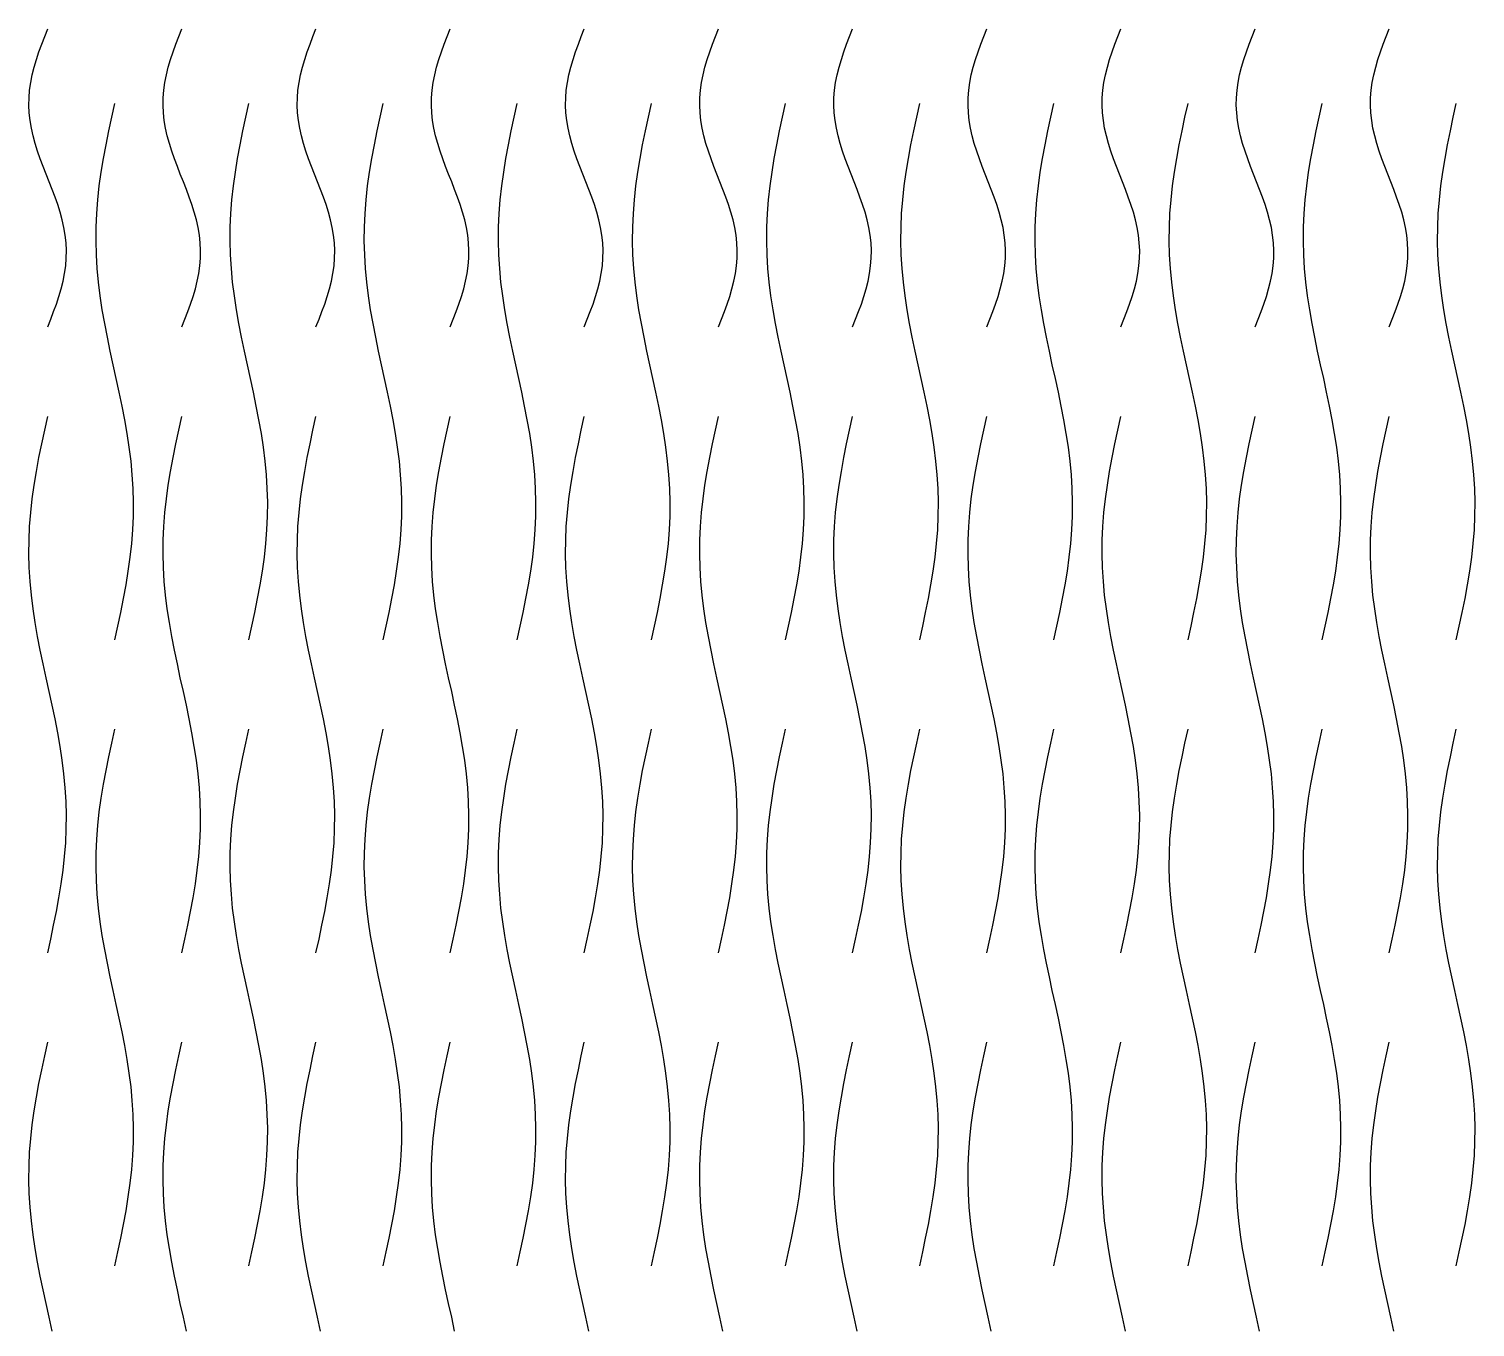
# Model space of a CAD drawing. Header units: millimetres. Extents: x 0.5 to 98.5, y 3 to 97.
# Drawn here: x 50 to 98.5, y 53.44 to 97 of the extents above; entities that cross this region are included whole.
import ezdxf

# ---------------------------------------------------------------- set-up
doc = ezdxf.new("R2010")
doc.units = ezdxf.units.MM
doc.layers.add('CUT', color=1, linetype='Continuous')

msp = doc.modelspace()

# ---------------------------------------------------------------- linework, layer by layer
at = {"layer": 'CUT'}
for points in [[(50.625, 87), (50.726, 87.256), (50.825, 87.513), (50.918, 87.769), (51.003, 88.026), (51.079, 88.282), (51.143, 88.538), (51.194, 88.795), (51.23, 89.051), (51.25, 89.308), (51.254, 89.564), (51.242, 89.821), (51.214, 90.077), (51.171, 90.333), (51.113, 90.59), (51.043, 90.846), (50.962, 91.103), (50.872, 91.359), (50.776, 91.615), (50.676, 91.872), (50.574, 92.128), (50.474, 92.385), (50.378, 92.641), (50.288, 92.897), (50.207, 93.154), (50.137, 93.41), (50.079, 93.667), (50.036, 93.923), (50.008, 94.179), (49.996, 94.436), (50, 94.692), (50.02, 94.949), (50.056, 95.205), (50.107, 95.462), (50.171, 95.718), (50.247, 95.974), (50.332, 96.231), (50.425, 96.487), (50.524, 96.744), (50.625, 97)], [(55.125, 87), (55.226, 87.256), (55.325, 87.513), (55.418, 87.769), (55.503, 88.026), (55.579, 88.282), (55.643, 88.538), (55.694, 88.795), (55.73, 89.051), (55.75, 89.308), (55.754, 89.564), (55.742, 89.821), (55.714, 90.077), (55.671, 90.333), (55.613, 90.59), (55.543, 90.846), (55.462, 91.103), (55.372, 91.359), (55.276, 91.615), (55.176, 91.872), (55.074, 92.128), (54.974, 92.385), (54.878, 92.641), (54.788, 92.897), (54.707, 93.154), (54.637, 93.41), (54.579, 93.667), (54.536, 93.923), (54.508, 94.179), (54.496, 94.436), (54.5, 94.692), (54.52, 94.949), (54.556, 95.205), (54.607, 95.462), (54.671, 95.718), (54.747, 95.974), (54.832, 96.231), (54.925, 96.487), (55.024, 96.744), (55.125, 97)], [(59.625, 87), (59.726, 87.256), (59.825, 87.513), (59.918, 87.769), (60.003, 88.026), (60.079, 88.282), (60.143, 88.538), (60.194, 88.795), (60.23, 89.051), (60.25, 89.308), (60.254, 89.564), (60.242, 89.821), (60.214, 90.077), (60.171, 90.333), (60.113, 90.59), (60.043, 90.846), (59.962, 91.103), (59.872, 91.359), (59.776, 91.615), (59.676, 91.872), (59.574, 92.128), (59.474, 92.385), (59.378, 92.641), (59.288, 92.897), (59.207, 93.154), (59.137, 93.41), (59.079, 93.667), (59.036, 93.923), (59.008, 94.179), (58.996, 94.436), (59, 94.692), (59.02, 94.949), (59.056, 95.205), (59.107, 95.462), (59.171, 95.718), (59.247, 95.974), (59.332, 96.231), (59.425, 96.487), (59.524, 96.744), (59.625, 97)], [(64.125, 87), (64.226, 87.256), (64.325, 87.513), (64.418, 87.769), (64.503, 88.026), (64.579, 88.282), (64.643, 88.538), (64.694, 88.795), (64.73, 89.051), (64.75, 89.308), (64.754, 89.564), (64.742, 89.821), (64.714, 90.077), (64.671, 90.333), (64.613, 90.59), (64.543, 90.846), (64.462, 91.103), (64.372, 91.359), (64.276, 91.615), (64.176, 91.872), (64.074, 92.128), (63.974, 92.385), (63.878, 92.641), (63.788, 92.897), (63.707, 93.154), (63.637, 93.41), (63.579, 93.667), (63.536, 93.923), (63.508, 94.179), (63.496, 94.436), (63.5, 94.692), (63.52, 94.949), (63.556, 95.205), (63.607, 95.462), (63.671, 95.718), (63.747, 95.974), (63.832, 96.231), (63.925, 96.487), (64.024, 96.744), (64.125, 97)], [(68.625, 87), (68.726, 87.256), (68.825, 87.513), (68.918, 87.769), (69.003, 88.026), (69.079, 88.282), (69.143, 88.538), (69.194, 88.795), (69.23, 89.051), (69.25, 89.308), (69.254, 89.564), (69.242, 89.821), (69.214, 90.077), (69.171, 90.333), (69.113, 90.59), (69.043, 90.846), (68.962, 91.103), (68.872, 91.359), (68.776, 91.615), (68.676, 91.872), (68.574, 92.128), (68.474, 92.385), (68.378, 92.641), (68.288, 92.897), (68.207, 93.154), (68.137, 93.41), (68.079, 93.667), (68.036, 93.923), (68.008, 94.179), (67.996, 94.436), (68, 94.692), (68.02, 94.949), (68.056, 95.205), (68.107, 95.462), (68.171, 95.718), (68.247, 95.974), (68.332, 96.231), (68.425, 96.487), (68.524, 96.744), (68.625, 97)], [(73.125, 87), (73.226, 87.256), (73.325, 87.513), (73.418, 87.769), (73.503, 88.026), (73.579, 88.282), (73.643, 88.538), (73.694, 88.795), (73.73, 89.051), (73.75, 89.308), (73.754, 89.564), (73.742, 89.821), (73.714, 90.077), (73.671, 90.333), (73.613, 90.59), (73.543, 90.846), (73.462, 91.103), (73.372, 91.359), (73.276, 91.615), (73.176, 91.872), (73.074, 92.128), (72.974, 92.385), (72.878, 92.641), (72.788, 92.897), (72.707, 93.154), (72.637, 93.41), (72.579, 93.667), (72.536, 93.923), (72.508, 94.179), (72.496, 94.436), (72.5, 94.692), (72.52, 94.949), (72.556, 95.205), (72.607, 95.462), (72.671, 95.718), (72.747, 95.974), (72.832, 96.231), (72.925, 96.487), (73.024, 96.744), (73.125, 97)], [(77.625, 87), (77.726, 87.256), (77.825, 87.513), (77.918, 87.769), (78.003, 88.026), (78.079, 88.282), (78.143, 88.538), (78.194, 88.795), (78.23, 89.051), (78.25, 89.308), (78.254, 89.564), (78.242, 89.821), (78.214, 90.077), (78.171, 90.333), (78.113, 90.59), (78.043, 90.846), (77.962, 91.103), (77.872, 91.359), (77.776, 91.615), (77.676, 91.872), (77.574, 92.128), (77.474, 92.385), (77.378, 92.641), (77.288, 92.897), (77.207, 93.154), (77.137, 93.41), (77.079, 93.667), (77.036, 93.923), (77.008, 94.179), (76.996, 94.436), (77, 94.692), (77.02, 94.949), (77.056, 95.205), (77.107, 95.462), (77.171, 95.718), (77.247, 95.974), (77.332, 96.231), (77.425, 96.487), (77.524, 96.744), (77.625, 97)], [(82.125, 87), (82.226, 87.256), (82.325, 87.513), (82.418, 87.769), (82.503, 88.026), (82.579, 88.282), (82.643, 88.538), (82.694, 88.795), (82.73, 89.051), (82.75, 89.308), (82.754, 89.564), (82.742, 89.821), (82.714, 90.077), (82.671, 90.333), (82.613, 90.59), (82.543, 90.846), (82.462, 91.103), (82.372, 91.359), (82.276, 91.615), (82.176, 91.872), (82.074, 92.128), (81.974, 92.385), (81.878, 92.641), (81.788, 92.897), (81.707, 93.154), (81.637, 93.41), (81.579, 93.667), (81.536, 93.923), (81.508, 94.179), (81.496, 94.436), (81.5, 94.692), (81.52, 94.949), (81.556, 95.205), (81.607, 95.462), (81.671, 95.718), (81.747, 95.974), (81.832, 96.231), (81.925, 96.487), (82.024, 96.744), (82.125, 97)], [(86.625, 87), (86.726, 87.256), (86.825, 87.513), (86.918, 87.769), (87.003, 88.026), (87.079, 88.282), (87.143, 88.538), (87.194, 88.795), (87.23, 89.051), (87.25, 89.308), (87.254, 89.564), (87.242, 89.821), (87.214, 90.077), (87.171, 90.333), (87.113, 90.59), (87.043, 90.846), (86.962, 91.103), (86.872, 91.359), (86.776, 91.615), (86.676, 91.872), (86.574, 92.128), (86.474, 92.385), (86.378, 92.641), (86.288, 92.897), (86.207, 93.154), (86.137, 93.41), (86.079, 93.667), (86.036, 93.923), (86.008, 94.179), (85.996, 94.436), (86, 94.692), (86.02, 94.949), (86.056, 95.205), (86.107, 95.462), (86.171, 95.718), (86.247, 95.974), (86.332, 96.231), (86.425, 96.487), (86.524, 96.744), (86.625, 97)], [(91.125, 87), (91.226, 87.256), (91.325, 87.513), (91.418, 87.769), (91.503, 88.026), (91.579, 88.282), (91.643, 88.538), (91.694, 88.795), (91.73, 89.051), (91.75, 89.308), (91.754, 89.564), (91.742, 89.821), (91.714, 90.077), (91.671, 90.333), (91.613, 90.59), (91.543, 90.846), (91.462, 91.103), (91.372, 91.359), (91.276, 91.615), (91.176, 91.872), (91.074, 92.128), (90.974, 92.385), (90.878, 92.641), (90.788, 92.897), (90.707, 93.154), (90.637, 93.41), (90.579, 93.667), (90.536, 93.923), (90.508, 94.179), (90.496, 94.436), (90.5, 94.692), (90.52, 94.949), (90.556, 95.205), (90.607, 95.462), (90.671, 95.718), (90.747, 95.974), (90.832, 96.231), (90.925, 96.487), (91.024, 96.744), (91.125, 97)], [(95.625, 87), (95.726, 87.256), (95.825, 87.513), (95.918, 87.769), (96.003, 88.026), (96.079, 88.282), (96.143, 88.538), (96.194, 88.795), (96.23, 89.051), (96.25, 89.308), (96.254, 89.564), (96.242, 89.821), (96.214, 90.077), (96.171, 90.333), (96.113, 90.59), (96.043, 90.846), (95.962, 91.103), (95.872, 91.359), (95.776, 91.615), (95.676, 91.872), (95.574, 92.128), (95.474, 92.385), (95.378, 92.641), (95.288, 92.897), (95.207, 93.154), (95.137, 93.41), (95.079, 93.667), (95.036, 93.923), (95.008, 94.179), (94.996, 94.436), (95, 94.692), (95.02, 94.949), (95.056, 95.205), (95.107, 95.462), (95.171, 95.718), (95.247, 95.974), (95.332, 96.231), (95.425, 96.487), (95.524, 96.744), (95.625, 97)], [(52.875, 76.5), (52.976, 76.962), (53.075, 77.423), (53.168, 77.885), (53.253, 78.346), (53.329, 78.808), (53.393, 79.269), (53.444, 79.731), (53.48, 80.192), (53.5, 80.654), (53.504, 81.115), (53.492, 81.577), (53.464, 82.038), (53.421, 82.5), (53.363, 82.962), (53.293, 83.423), (53.212, 83.885), (53.122, 84.346), (53.026, 84.808), (52.926, 85.269), (52.824, 85.731), (52.724, 86.192), (52.628, 86.654), (52.538, 87.115), (52.457, 87.577), (52.387, 88.038), (52.329, 88.5), (52.286, 88.962), (52.258, 89.423), (52.246, 89.885), (52.25, 90.346), (52.27, 90.808), (52.306, 91.269), (52.357, 91.731), (52.421, 92.192), (52.497, 92.654), (52.582, 93.115), (52.675, 93.577), (52.774, 94.038), (52.875, 94.5)], [(57.375, 76.5), (57.476, 76.962), (57.575, 77.423), (57.668, 77.885), (57.753, 78.346), (57.829, 78.808), (57.893, 79.269), (57.944, 79.731), (57.98, 80.192), (58, 80.654), (58.004, 81.115), (57.992, 81.577), (57.964, 82.038), (57.921, 82.5), (57.863, 82.962), (57.793, 83.423), (57.712, 83.885), (57.622, 84.346), (57.526, 84.808), (57.426, 85.269), (57.324, 85.731), (57.224, 86.192), (57.128, 86.654), (57.038, 87.115), (56.957, 87.577), (56.887, 88.038), (56.829, 88.5), (56.786, 88.962), (56.758, 89.423), (56.746, 89.885), (56.75, 90.346), (56.77, 90.808), (56.806, 91.269), (56.857, 91.731), (56.921, 92.192), (56.997, 92.654), (57.082, 93.115), (57.175, 93.577), (57.274, 94.038), (57.375, 94.5)], [(61.875, 76.5), (61.976, 76.962), (62.075, 77.423), (62.168, 77.885), (62.253, 78.346), (62.329, 78.808), (62.393, 79.269), (62.444, 79.731), (62.48, 80.192), (62.5, 80.654), (62.504, 81.115), (62.492, 81.577), (62.464, 82.038), (62.421, 82.5), (62.363, 82.962), (62.293, 83.423), (62.212, 83.885), (62.122, 84.346), (62.026, 84.808), (61.926, 85.269), (61.824, 85.731), (61.724, 86.192), (61.628, 86.654), (61.538, 87.115), (61.457, 87.577), (61.387, 88.038), (61.329, 88.5), (61.286, 88.962), (61.258, 89.423), (61.246, 89.885), (61.25, 90.346), (61.27, 90.808), (61.306, 91.269), (61.357, 91.731), (61.421, 92.192), (61.497, 92.654), (61.582, 93.115), (61.675, 93.577), (61.774, 94.038), (61.875, 94.5)], [(66.375, 76.5), (66.476, 76.962), (66.575, 77.423), (66.668, 77.885), (66.753, 78.346), (66.829, 78.808), (66.893, 79.269), (66.944, 79.731), (66.98, 80.192), (67, 80.654), (67.004, 81.115), (66.992, 81.577), (66.964, 82.038), (66.921, 82.5), (66.863, 82.962), (66.793, 83.423), (66.712, 83.885), (66.622, 84.346), (66.526, 84.808), (66.426, 85.269), (66.324, 85.731), (66.224, 86.192), (66.128, 86.654), (66.038, 87.115), (65.957, 87.577), (65.887, 88.038), (65.829, 88.5), (65.786, 88.962), (65.758, 89.423), (65.746, 89.885), (65.75, 90.346), (65.77, 90.808), (65.806, 91.269), (65.857, 91.731), (65.921, 92.192), (65.997, 92.654), (66.082, 93.115), (66.175, 93.577), (66.274, 94.038), (66.375, 94.5)], [(70.875, 76.5), (70.976, 76.962), (71.075, 77.423), (71.168, 77.885), (71.253, 78.346), (71.329, 78.808), (71.393, 79.269), (71.444, 79.731), (71.48, 80.192), (71.5, 80.654), (71.504, 81.115), (71.492, 81.577), (71.464, 82.038), (71.421, 82.5), (71.363, 82.962), (71.293, 83.423), (71.212, 83.885), (71.122, 84.346), (71.026, 84.808), (70.926, 85.269), (70.824, 85.731), (70.724, 86.192), (70.628, 86.654), (70.538, 87.115), (70.457, 87.577), (70.387, 88.038), (70.329, 88.5), (70.286, 88.962), (70.258, 89.423), (70.246, 89.885), (70.25, 90.346), (70.27, 90.808), (70.306, 91.269), (70.357, 91.731), (70.421, 92.192), (70.497, 92.654), (70.582, 93.115), (70.675, 93.577), (70.774, 94.038), (70.875, 94.5)], [(75.375, 76.5), (75.476, 76.962), (75.575, 77.423), (75.668, 77.885), (75.753, 78.346), (75.829, 78.808), (75.893, 79.269), (75.944, 79.731), (75.98, 80.192), (76, 80.654), (76.004, 81.115), (75.992, 81.577), (75.964, 82.038), (75.921, 82.5), (75.863, 82.962), (75.793, 83.423), (75.712, 83.885), (75.622, 84.346), (75.526, 84.808), (75.426, 85.269), (75.324, 85.731), (75.224, 86.192), (75.128, 86.654), (75.038, 87.115), (74.957, 87.577), (74.887, 88.038), (74.829, 88.5), (74.786, 88.962), (74.758, 89.423), (74.746, 89.885), (74.75, 90.346), (74.77, 90.808), (74.806, 91.269), (74.857, 91.731), (74.921, 92.192), (74.997, 92.654), (75.082, 93.115), (75.175, 93.577), (75.274, 94.038), (75.375, 94.5)], [(79.875, 76.5), (79.976, 76.962), (80.075, 77.423), (80.168, 77.885), (80.253, 78.346), (80.329, 78.808), (80.393, 79.269), (80.444, 79.731), (80.48, 80.192), (80.5, 80.654), (80.504, 81.115), (80.492, 81.577), (80.464, 82.038), (80.421, 82.5), (80.363, 82.962), (80.293, 83.423), (80.212, 83.885), (80.122, 84.346), (80.026, 84.808), (79.926, 85.269), (79.824, 85.731), (79.724, 86.192), (79.628, 86.654), (79.538, 87.115), (79.457, 87.577), (79.387, 88.038), (79.329, 88.5), (79.286, 88.962), (79.258, 89.423), (79.246, 89.885), (79.25, 90.346), (79.27, 90.808), (79.306, 91.269), (79.357, 91.731), (79.421, 92.192), (79.497, 92.654), (79.582, 93.115), (79.675, 93.577), (79.774, 94.038), (79.875, 94.5)], [(84.375, 76.5), (84.476, 76.962), (84.575, 77.423), (84.668, 77.885), (84.753, 78.346), (84.829, 78.808), (84.893, 79.269), (84.944, 79.731), (84.98, 80.192), (85, 80.654), (85.004, 81.115), (84.992, 81.577), (84.964, 82.038), (84.921, 82.5), (84.863, 82.962), (84.793, 83.423), (84.712, 83.885), (84.622, 84.346), (84.526, 84.808), (84.426, 85.269), (84.324, 85.731), (84.224, 86.192), (84.128, 86.654), (84.038, 87.115), (83.957, 87.577), (83.887, 88.038), (83.829, 88.5), (83.786, 88.962), (83.758, 89.423), (83.746, 89.885), (83.75, 90.346), (83.77, 90.808), (83.806, 91.269), (83.857, 91.731), (83.921, 92.192), (83.997, 92.654), (84.082, 93.115), (84.175, 93.577), (84.274, 94.038), (84.375, 94.5)], [(88.875, 76.5), (88.976, 76.962), (89.075, 77.423), (89.168, 77.885), (89.253, 78.346), (89.329, 78.808), (89.393, 79.269), (89.444, 79.731), (89.48, 80.192), (89.5, 80.654), (89.504, 81.115), (89.492, 81.577), (89.464, 82.038), (89.421, 82.5), (89.363, 82.962), (89.293, 83.423), (89.212, 83.885), (89.122, 84.346), (89.026, 84.808), (88.926, 85.269), (88.824, 85.731), (88.724, 86.192), (88.628, 86.654), (88.538, 87.115), (88.457, 87.577), (88.387, 88.038), (88.329, 88.5), (88.286, 88.962), (88.258, 89.423), (88.246, 89.885), (88.25, 90.346), (88.27, 90.808), (88.306, 91.269), (88.357, 91.731), (88.421, 92.192), (88.497, 92.654), (88.582, 93.115), (88.675, 93.577), (88.774, 94.038), (88.875, 94.5)], [(93.375, 76.5), (93.476, 76.962), (93.575, 77.423), (93.668, 77.885), (93.753, 78.346), (93.829, 78.808), (93.893, 79.269), (93.944, 79.731), (93.98, 80.192), (94, 80.654), (94.004, 81.115), (93.992, 81.577), (93.964, 82.038), (93.921, 82.5), (93.863, 82.962), (93.793, 83.423), (93.712, 83.885), (93.622, 84.346), (93.526, 84.808), (93.426, 85.269), (93.324, 85.731), (93.224, 86.192), (93.128, 86.654), (93.038, 87.115), (92.957, 87.577), (92.887, 88.038), (92.829, 88.5), (92.786, 88.962), (92.758, 89.423), (92.746, 89.885), (92.75, 90.346), (92.77, 90.808), (92.806, 91.269), (92.857, 91.731), (92.921, 92.192), (92.997, 92.654), (93.082, 93.115), (93.175, 93.577), (93.274, 94.038), (93.375, 94.5)], [(97.875, 76.5), (97.976, 76.962), (98.075, 77.423), (98.168, 77.885), (98.253, 78.346), (98.329, 78.808), (98.393, 79.269), (98.444, 79.731), (98.48, 80.192), (98.5, 80.654), (98.504, 81.115), (98.492, 81.577), (98.464, 82.038), (98.421, 82.5), (98.363, 82.962), (98.293, 83.423), (98.212, 83.885), (98.122, 84.346), (98.026, 84.808), (97.926, 85.269), (97.824, 85.731), (97.724, 86.192), (97.628, 86.654), (97.538, 87.115), (97.457, 87.577), (97.387, 88.038), (97.329, 88.5), (97.286, 88.962), (97.258, 89.423), (97.246, 89.885), (97.25, 90.346), (97.27, 90.808), (97.306, 91.269), (97.357, 91.731), (97.421, 92.192), (97.497, 92.654), (97.582, 93.115), (97.675, 93.577), (97.774, 94.038), (97.875, 94.5)], [(50.625, 66), (50.726, 66.462), (50.825, 66.923), (50.918, 67.385), (51.003, 67.846), (51.079, 68.308), (51.143, 68.769), (51.194, 69.231), (51.23, 69.692), (51.25, 70.154), (51.254, 70.615), (51.242, 71.077), (51.214, 71.538), (51.171, 72), (51.113, 72.462), (51.043, 72.923), (50.962, 73.385), (50.872, 73.846), (50.776, 74.308), (50.676, 74.769), (50.574, 75.231), (50.474, 75.692), (50.378, 76.154), (50.288, 76.615), (50.207, 77.077), (50.137, 77.538), (50.079, 78), (50.036, 78.462), (50.008, 78.923), (49.996, 79.385), (50, 79.846), (50.02, 80.308), (50.056, 80.769), (50.107, 81.231), (50.171, 81.692), (50.247, 82.154), (50.332, 82.615), (50.425, 83.077), (50.524, 83.538), (50.625, 84)], [(55.125, 66), (55.226, 66.462), (55.325, 66.923), (55.418, 67.385), (55.503, 67.846), (55.579, 68.308), (55.643, 68.769), (55.694, 69.231), (55.73, 69.692), (55.75, 70.154), (55.754, 70.615), (55.742, 71.077), (55.714, 71.538), (55.671, 72), (55.613, 72.462), (55.543, 72.923), (55.462, 73.385), (55.372, 73.846), (55.276, 74.308), (55.176, 74.769), (55.074, 75.231), (54.974, 75.692), (54.878, 76.154), (54.788, 76.615), (54.707, 77.077), (54.637, 77.538), (54.579, 78), (54.536, 78.462), (54.508, 78.923), (54.496, 79.385), (54.5, 79.846), (54.52, 80.308), (54.556, 80.769), (54.607, 81.231), (54.671, 81.692), (54.747, 82.154), (54.832, 82.615), (54.925, 83.077), (55.024, 83.538), (55.125, 84)], [(59.625, 66), (59.726, 66.462), (59.825, 66.923), (59.918, 67.385), (60.003, 67.846), (60.079, 68.308), (60.143, 68.769), (60.194, 69.231), (60.23, 69.692), (60.25, 70.154), (60.254, 70.615), (60.242, 71.077), (60.214, 71.538), (60.171, 72), (60.113, 72.462), (60.043, 72.923), (59.962, 73.385), (59.872, 73.846), (59.776, 74.308), (59.676, 74.769), (59.574, 75.231), (59.474, 75.692), (59.378, 76.154), (59.288, 76.615), (59.207, 77.077), (59.137, 77.538), (59.079, 78), (59.036, 78.462), (59.008, 78.923), (58.996, 79.385), (59, 79.846), (59.02, 80.308), (59.056, 80.769), (59.107, 81.231), (59.171, 81.692), (59.247, 82.154), (59.332, 82.615), (59.425, 83.077), (59.524, 83.538), (59.625, 84)], [(64.125, 66), (64.226, 66.462), (64.325, 66.923), (64.418, 67.385), (64.503, 67.846), (64.579, 68.308), (64.643, 68.769), (64.694, 69.231), (64.73, 69.692), (64.75, 70.154), (64.754, 70.615), (64.742, 71.077), (64.714, 71.538), (64.671, 72), (64.613, 72.462), (64.543, 72.923), (64.462, 73.385), (64.372, 73.846), (64.276, 74.308), (64.176, 74.769), (64.074, 75.231), (63.974, 75.692), (63.878, 76.154), (63.788, 76.615), (63.707, 77.077), (63.637, 77.538), (63.579, 78), (63.536, 78.462), (63.508, 78.923), (63.496, 79.385), (63.5, 79.846), (63.52, 80.308), (63.556, 80.769), (63.607, 81.231), (63.671, 81.692), (63.747, 82.154), (63.832, 82.615), (63.925, 83.077), (64.024, 83.538), (64.125, 84)], [(68.625, 66), (68.726, 66.462), (68.825, 66.923), (68.918, 67.385), (69.003, 67.846), (69.079, 68.308), (69.143, 68.769), (69.194, 69.231), (69.23, 69.692), (69.25, 70.154), (69.254, 70.615), (69.242, 71.077), (69.214, 71.538), (69.171, 72), (69.113, 72.462), (69.043, 72.923), (68.962, 73.385), (68.872, 73.846), (68.776, 74.308), (68.676, 74.769), (68.574, 75.231), (68.474, 75.692), (68.378, 76.154), (68.288, 76.615), (68.207, 77.077), (68.137, 77.538), (68.079, 78), (68.036, 78.462), (68.008, 78.923), (67.996, 79.385), (68, 79.846), (68.02, 80.308), (68.056, 80.769), (68.107, 81.231), (68.171, 81.692), (68.247, 82.154), (68.332, 82.615), (68.425, 83.077), (68.524, 83.538), (68.625, 84)], [(73.125, 66), (73.226, 66.462), (73.325, 66.923), (73.418, 67.385), (73.503, 67.846), (73.579, 68.308), (73.643, 68.769), (73.694, 69.231), (73.73, 69.692), (73.75, 70.154), (73.754, 70.615), (73.742, 71.077), (73.714, 71.538), (73.671, 72), (73.613, 72.462), (73.543, 72.923), (73.462, 73.385), (73.372, 73.846), (73.276, 74.308), (73.176, 74.769), (73.074, 75.231), (72.974, 75.692), (72.878, 76.154), (72.788, 76.615), (72.707, 77.077), (72.637, 77.538), (72.579, 78), (72.536, 78.462), (72.508, 78.923), (72.496, 79.385), (72.5, 79.846), (72.52, 80.308), (72.556, 80.769), (72.607, 81.231), (72.671, 81.692), (72.747, 82.154), (72.832, 82.615), (72.925, 83.077), (73.024, 83.538), (73.125, 84)], [(77.625, 66), (77.726, 66.462), (77.825, 66.923), (77.918, 67.385), (78.003, 67.846), (78.079, 68.308), (78.143, 68.769), (78.194, 69.231), (78.23, 69.692), (78.25, 70.154), (78.254, 70.615), (78.242, 71.077), (78.214, 71.538), (78.171, 72), (78.113, 72.462), (78.043, 72.923), (77.962, 73.385), (77.872, 73.846), (77.776, 74.308), (77.676, 74.769), (77.574, 75.231), (77.474, 75.692), (77.378, 76.154), (77.288, 76.615), (77.207, 77.077), (77.137, 77.538), (77.079, 78), (77.036, 78.462), (77.008, 78.923), (76.996, 79.385), (77, 79.846), (77.02, 80.308), (77.056, 80.769), (77.107, 81.231), (77.171, 81.692), (77.247, 82.154), (77.332, 82.615), (77.425, 83.077), (77.524, 83.538), (77.625, 84)], [(82.125, 66), (82.226, 66.462), (82.325, 66.923), (82.418, 67.385), (82.503, 67.846), (82.579, 68.308), (82.643, 68.769), (82.694, 69.231), (82.73, 69.692), (82.75, 70.154), (82.754, 70.615), (82.742, 71.077), (82.714, 71.538), (82.671, 72), (82.613, 72.462), (82.543, 72.923), (82.462, 73.385), (82.372, 73.846), (82.276, 74.308), (82.176, 74.769), (82.074, 75.231), (81.974, 75.692), (81.878, 76.154), (81.788, 76.615), (81.707, 77.077), (81.637, 77.538), (81.579, 78), (81.536, 78.462), (81.508, 78.923), (81.496, 79.385), (81.5, 79.846), (81.52, 80.308), (81.556, 80.769), (81.607, 81.231), (81.671, 81.692), (81.747, 82.154), (81.832, 82.615), (81.925, 83.077), (82.024, 83.538), (82.125, 84)], [(86.625, 66), (86.726, 66.462), (86.825, 66.923), (86.918, 67.385), (87.003, 67.846), (87.079, 68.308), (87.143, 68.769), (87.194, 69.231), (87.23, 69.692), (87.25, 70.154), (87.254, 70.615), (87.242, 71.077), (87.214, 71.538), (87.171, 72), (87.113, 72.462), (87.043, 72.923), (86.962, 73.385), (86.872, 73.846), (86.776, 74.308), (86.676, 74.769), (86.574, 75.231), (86.474, 75.692), (86.378, 76.154), (86.288, 76.615), (86.207, 77.077), (86.137, 77.538), (86.079, 78), (86.036, 78.462), (86.008, 78.923), (85.996, 79.385), (86, 79.846), (86.02, 80.308), (86.056, 80.769), (86.107, 81.231), (86.171, 81.692), (86.247, 82.154), (86.332, 82.615), (86.425, 83.077), (86.524, 83.538), (86.625, 84)], [(91.125, 66), (91.226, 66.462), (91.325, 66.923), (91.418, 67.385), (91.503, 67.846), (91.579, 68.308), (91.643, 68.769), (91.694, 69.231), (91.73, 69.692), (91.75, 70.154), (91.754, 70.615), (91.742, 71.077), (91.714, 71.538), (91.671, 72), (91.613, 72.462), (91.543, 72.923), (91.462, 73.385), (91.372, 73.846), (91.276, 74.308), (91.176, 74.769), (91.074, 75.231), (90.974, 75.692), (90.878, 76.154), (90.788, 76.615), (90.707, 77.077), (90.637, 77.538), (90.579, 78), (90.536, 78.462), (90.508, 78.923), (90.496, 79.385), (90.5, 79.846), (90.52, 80.308), (90.556, 80.769), (90.607, 81.231), (90.671, 81.692), (90.747, 82.154), (90.832, 82.615), (90.925, 83.077), (91.024, 83.538), (91.125, 84)], [(95.625, 66), (95.726, 66.462), (95.825, 66.923), (95.918, 67.385), (96.003, 67.846), (96.079, 68.308), (96.143, 68.769), (96.194, 69.231), (96.23, 69.692), (96.25, 70.154), (96.254, 70.615), (96.242, 71.077), (96.214, 71.538), (96.171, 72), (96.113, 72.462), (96.043, 72.923), (95.962, 73.385), (95.872, 73.846), (95.776, 74.308), (95.676, 74.769), (95.574, 75.231), (95.474, 75.692), (95.378, 76.154), (95.288, 76.615), (95.207, 77.077), (95.137, 77.538), (95.079, 78), (95.036, 78.462), (95.008, 78.923), (94.996, 79.385), (95, 79.846), (95.02, 80.308), (95.056, 80.769), (95.107, 81.231), (95.171, 81.692), (95.247, 82.154), (95.332, 82.615), (95.425, 83.077), (95.524, 83.538), (95.625, 84)], [(52.875, 55.5), (52.976, 55.962), (53.075, 56.423), (53.168, 56.885), (53.253, 57.346), (53.329, 57.808), (53.393, 58.269), (53.444, 58.731), (53.48, 59.192), (53.5, 59.654), (53.504, 60.115), (53.492, 60.577), (53.464, 61.038), (53.421, 61.5), (53.363, 61.962), (53.293, 62.423), (53.212, 62.885), (53.122, 63.346), (53.026, 63.808), (52.926, 64.269), (52.824, 64.731), (52.724, 65.192), (52.628, 65.654), (52.538, 66.115), (52.457, 66.577), (52.387, 67.038), (52.329, 67.5), (52.286, 67.962), (52.258, 68.423), (52.246, 68.885), (52.25, 69.346), (52.27, 69.808), (52.306, 70.269), (52.357, 70.731), (52.421, 71.192), (52.497, 71.654), (52.582, 72.115), (52.675, 72.577), (52.774, 73.038), (52.875, 73.5)], [(57.375, 55.5), (57.476, 55.962), (57.575, 56.423), (57.668, 56.885), (57.753, 57.346), (57.829, 57.808), (57.893, 58.269), (57.944, 58.731), (57.98, 59.192), (58, 59.654), (58.004, 60.115), (57.992, 60.577), (57.964, 61.038), (57.921, 61.5), (57.863, 61.962), (57.793, 62.423), (57.712, 62.885), (57.622, 63.346), (57.526, 63.808), (57.426, 64.269), (57.324, 64.731), (57.224, 65.192), (57.128, 65.654), (57.038, 66.115), (56.957, 66.577), (56.887, 67.038), (56.829, 67.5), (56.786, 67.962), (56.758, 68.423), (56.746, 68.885), (56.75, 69.346), (56.77, 69.808), (56.806, 70.269), (56.857, 70.731), (56.921, 71.192), (56.997, 71.654), (57.082, 72.115), (57.175, 72.577), (57.274, 73.038), (57.375, 73.5)], [(61.875, 55.5), (61.976, 55.962), (62.075, 56.423), (62.168, 56.885), (62.253, 57.346), (62.329, 57.808), (62.393, 58.269), (62.444, 58.731), (62.48, 59.192), (62.5, 59.654), (62.504, 60.115), (62.492, 60.577), (62.464, 61.038), (62.421, 61.5), (62.363, 61.962), (62.293, 62.423), (62.212, 62.885), (62.122, 63.346), (62.026, 63.808), (61.926, 64.269), (61.824, 64.731), (61.724, 65.192), (61.628, 65.654), (61.538, 66.115), (61.457, 66.577), (61.387, 67.038), (61.329, 67.5), (61.286, 67.962), (61.258, 68.423), (61.246, 68.885), (61.25, 69.346), (61.27, 69.808), (61.306, 70.269), (61.357, 70.731), (61.421, 71.192), (61.497, 71.654), (61.582, 72.115), (61.675, 72.577), (61.774, 73.038), (61.875, 73.5)], [(66.375, 55.5), (66.476, 55.962), (66.575, 56.423), (66.668, 56.885), (66.753, 57.346), (66.829, 57.808), (66.893, 58.269), (66.944, 58.731), (66.98, 59.192), (67, 59.654), (67.004, 60.115), (66.992, 60.577), (66.964, 61.038), (66.921, 61.5), (66.863, 61.962), (66.793, 62.423), (66.712, 62.885), (66.622, 63.346), (66.526, 63.808), (66.426, 64.269), (66.324, 64.731), (66.224, 65.192), (66.128, 65.654), (66.038, 66.115), (65.957, 66.577), (65.887, 67.038), (65.829, 67.5), (65.786, 67.962), (65.758, 68.423), (65.746, 68.885), (65.75, 69.346), (65.77, 69.808), (65.806, 70.269), (65.857, 70.731), (65.921, 71.192), (65.997, 71.654), (66.082, 72.115), (66.175, 72.577), (66.274, 73.038), (66.375, 73.5)], [(70.875, 55.5), (70.976, 55.962), (71.075, 56.423), (71.168, 56.885), (71.253, 57.346), (71.329, 57.808), (71.393, 58.269), (71.444, 58.731), (71.48, 59.192), (71.5, 59.654), (71.504, 60.115), (71.492, 60.577), (71.464, 61.038), (71.421, 61.5), (71.363, 61.962), (71.293, 62.423), (71.212, 62.885), (71.122, 63.346), (71.026, 63.808), (70.926, 64.269), (70.824, 64.731), (70.724, 65.192), (70.628, 65.654), (70.538, 66.115), (70.457, 66.577), (70.387, 67.038), (70.329, 67.5), (70.286, 67.962), (70.258, 68.423), (70.246, 68.885), (70.25, 69.346), (70.27, 69.808), (70.306, 70.269), (70.357, 70.731), (70.421, 71.192), (70.497, 71.654), (70.582, 72.115), (70.675, 72.577), (70.774, 73.038), (70.875, 73.5)], [(75.375, 55.5), (75.476, 55.962), (75.575, 56.423), (75.668, 56.885), (75.753, 57.346), (75.829, 57.808), (75.893, 58.269), (75.944, 58.731), (75.98, 59.192), (76, 59.654), (76.004, 60.115), (75.992, 60.577), (75.964, 61.038), (75.921, 61.5), (75.863, 61.962), (75.793, 62.423), (75.712, 62.885), (75.622, 63.346), (75.526, 63.808), (75.426, 64.269), (75.324, 64.731), (75.224, 65.192), (75.128, 65.654), (75.038, 66.115), (74.957, 66.577), (74.887, 67.038), (74.829, 67.5), (74.786, 67.962), (74.758, 68.423), (74.746, 68.885), (74.75, 69.346), (74.77, 69.808), (74.806, 70.269), (74.857, 70.731), (74.921, 71.192), (74.997, 71.654), (75.082, 72.115), (75.175, 72.577), (75.274, 73.038), (75.375, 73.5)], [(79.875, 55.5), (79.976, 55.962), (80.075, 56.423), (80.168, 56.885), (80.253, 57.346), (80.329, 57.808), (80.393, 58.269), (80.444, 58.731), (80.48, 59.192), (80.5, 59.654), (80.504, 60.115), (80.492, 60.577), (80.464, 61.038), (80.421, 61.5), (80.363, 61.962), (80.293, 62.423), (80.212, 62.885), (80.122, 63.346), (80.026, 63.808), (79.926, 64.269), (79.824, 64.731), (79.724, 65.192), (79.628, 65.654), (79.538, 66.115), (79.457, 66.577), (79.387, 67.038), (79.329, 67.5), (79.286, 67.962), (79.258, 68.423), (79.246, 68.885), (79.25, 69.346), (79.27, 69.808), (79.306, 70.269), (79.357, 70.731), (79.421, 71.192), (79.497, 71.654), (79.582, 72.115), (79.675, 72.577), (79.774, 73.038), (79.875, 73.5)], [(84.375, 55.5), (84.476, 55.962), (84.575, 56.423), (84.668, 56.885), (84.753, 57.346), (84.829, 57.808), (84.893, 58.269), (84.944, 58.731), (84.98, 59.192), (85, 59.654), (85.004, 60.115), (84.992, 60.577), (84.964, 61.038), (84.921, 61.5), (84.863, 61.962), (84.793, 62.423), (84.712, 62.885), (84.622, 63.346), (84.526, 63.808), (84.426, 64.269), (84.324, 64.731), (84.224, 65.192), (84.128, 65.654), (84.038, 66.115), (83.957, 66.577), (83.887, 67.038), (83.829, 67.5), (83.786, 67.962), (83.758, 68.423), (83.746, 68.885), (83.75, 69.346), (83.77, 69.808), (83.806, 70.269), (83.857, 70.731), (83.921, 71.192), (83.997, 71.654), (84.082, 72.115), (84.175, 72.577), (84.274, 73.038), (84.375, 73.5)], [(88.875, 55.5), (88.976, 55.962), (89.075, 56.423), (89.168, 56.885), (89.253, 57.346), (89.329, 57.808), (89.393, 58.269), (89.444, 58.731), (89.48, 59.192), (89.5, 59.654), (89.504, 60.115), (89.492, 60.577), (89.464, 61.038), (89.421, 61.5), (89.363, 61.962), (89.293, 62.423), (89.212, 62.885), (89.122, 63.346), (89.026, 63.808), (88.926, 64.269), (88.824, 64.731), (88.724, 65.192), (88.628, 65.654), (88.538, 66.115), (88.457, 66.577), (88.387, 67.038), (88.329, 67.5), (88.286, 67.962), (88.258, 68.423), (88.246, 68.885), (88.25, 69.346), (88.27, 69.808), (88.306, 70.269), (88.357, 70.731), (88.421, 71.192), (88.497, 71.654), (88.582, 72.115), (88.675, 72.577), (88.774, 73.038), (88.875, 73.5)], [(93.375, 55.5), (93.476, 55.962), (93.575, 56.423), (93.668, 56.885), (93.753, 57.346), (93.829, 57.808), (93.893, 58.269), (93.944, 58.731), (93.98, 59.192), (94, 59.654), (94.004, 60.115), (93.992, 60.577), (93.964, 61.038), (93.921, 61.5), (93.863, 61.962), (93.793, 62.423), (93.712, 62.885), (93.622, 63.346), (93.526, 63.808), (93.426, 64.269), (93.324, 64.731), (93.224, 65.192), (93.128, 65.654), (93.038, 66.115), (92.957, 66.577), (92.887, 67.038), (92.829, 67.5), (92.786, 67.962), (92.758, 68.423), (92.746, 68.885), (92.75, 69.346), (92.77, 69.808), (92.806, 70.269), (92.857, 70.731), (92.921, 71.192), (92.997, 71.654), (93.082, 72.115), (93.175, 72.577), (93.274, 73.038), (93.375, 73.5)], [(97.875, 55.5), (97.976, 55.962), (98.075, 56.423), (98.168, 56.885), (98.253, 57.346), (98.329, 57.808), (98.393, 58.269), (98.444, 58.731), (98.48, 59.192), (98.5, 59.654), (98.504, 60.115), (98.492, 60.577), (98.464, 61.038), (98.421, 61.5), (98.363, 61.962), (98.293, 62.423), (98.212, 62.885), (98.122, 63.346), (98.026, 63.808), (97.926, 64.269), (97.824, 64.731), (97.724, 65.192), (97.628, 65.654), (97.538, 66.115), (97.457, 66.577), (97.387, 67.038), (97.329, 67.5), (97.286, 67.962), (97.258, 68.423), (97.246, 68.885), (97.25, 69.346), (97.27, 69.808), (97.306, 70.269), (97.357, 70.731), (97.421, 71.192), (97.497, 71.654), (97.582, 72.115), (97.675, 72.577), (97.774, 73.038), (97.875, 73.5)], [(50.776, 53.308), (50.676, 53.769), (50.574, 54.231), (50.474, 54.692), (50.378, 55.154), (50.288, 55.615), (50.207, 56.077), (50.137, 56.538), (50.079, 57), (50.036, 57.462), (50.008, 57.923), (49.996, 58.385), (50, 58.846), (50.02, 59.308), (50.056, 59.769), (50.107, 60.231), (50.171, 60.692), (50.247, 61.154), (50.332, 61.615), (50.425, 62.077), (50.524, 62.538), (50.625, 63)], [(55.276, 53.308), (55.176, 53.769), (55.074, 54.231), (54.974, 54.692), (54.878, 55.154), (54.788, 55.615), (54.707, 56.077), (54.637, 56.538), (54.579, 57), (54.536, 57.462), (54.508, 57.923), (54.496, 58.385), (54.5, 58.846), (54.52, 59.308), (54.556, 59.769), (54.607, 60.231), (54.671, 60.692), (54.747, 61.154), (54.832, 61.615), (54.925, 62.077), (55.024, 62.538), (55.125, 63)], [(59.776, 53.308), (59.676, 53.769), (59.574, 54.231), (59.474, 54.692), (59.378, 55.154), (59.288, 55.615), (59.207, 56.077), (59.137, 56.538), (59.079, 57), (59.036, 57.462), (59.008, 57.923), (58.996, 58.385), (59, 58.846), (59.02, 59.308), (59.056, 59.769), (59.107, 60.231), (59.171, 60.692), (59.247, 61.154), (59.332, 61.615), (59.425, 62.077), (59.524, 62.538), (59.625, 63)], [(64.276, 53.308), (64.176, 53.769), (64.074, 54.231), (63.974, 54.692), (63.878, 55.154), (63.788, 55.615), (63.707, 56.077), (63.637, 56.538), (63.579, 57), (63.536, 57.462), (63.508, 57.923), (63.496, 58.385), (63.5, 58.846), (63.52, 59.308), (63.556, 59.769), (63.607, 60.231), (63.671, 60.692), (63.747, 61.154), (63.832, 61.615), (63.925, 62.077), (64.024, 62.538), (64.125, 63)], [(68.776, 53.308), (68.676, 53.769), (68.574, 54.231), (68.474, 54.692), (68.378, 55.154), (68.288, 55.615), (68.207, 56.077), (68.137, 56.538), (68.079, 57), (68.036, 57.462), (68.008, 57.923), (67.996, 58.385), (68, 58.846), (68.02, 59.308), (68.056, 59.769), (68.107, 60.231), (68.171, 60.692), (68.247, 61.154), (68.332, 61.615), (68.425, 62.077), (68.524, 62.538), (68.625, 63)], [(73.276, 53.308), (73.176, 53.769), (73.074, 54.231), (72.974, 54.692), (72.878, 55.154), (72.788, 55.615), (72.707, 56.077), (72.637, 56.538), (72.579, 57), (72.536, 57.462), (72.508, 57.923), (72.496, 58.385), (72.5, 58.846), (72.52, 59.308), (72.556, 59.769), (72.607, 60.231), (72.671, 60.692), (72.747, 61.154), (72.832, 61.615), (72.925, 62.077), (73.024, 62.538), (73.125, 63)], [(77.776, 53.308), (77.676, 53.769), (77.574, 54.231), (77.474, 54.692), (77.378, 55.154), (77.288, 55.615), (77.207, 56.077), (77.137, 56.538), (77.079, 57), (77.036, 57.462), (77.008, 57.923), (76.996, 58.385), (77, 58.846), (77.02, 59.308), (77.056, 59.769), (77.107, 60.231), (77.171, 60.692), (77.247, 61.154), (77.332, 61.615), (77.425, 62.077), (77.524, 62.538), (77.625, 63)], [(82.276, 53.308), (82.176, 53.769), (82.074, 54.231), (81.974, 54.692), (81.878, 55.154), (81.788, 55.615), (81.707, 56.077), (81.637, 56.538), (81.579, 57), (81.536, 57.462), (81.508, 57.923), (81.496, 58.385), (81.5, 58.846), (81.52, 59.308), (81.556, 59.769), (81.607, 60.231), (81.671, 60.692), (81.747, 61.154), (81.832, 61.615), (81.925, 62.077), (82.024, 62.538), (82.125, 63)], [(86.776, 53.308), (86.676, 53.769), (86.574, 54.231), (86.474, 54.692), (86.378, 55.154), (86.288, 55.615), (86.207, 56.077), (86.137, 56.538), (86.079, 57), (86.036, 57.462), (86.008, 57.923), (85.996, 58.385), (86, 58.846), (86.02, 59.308), (86.056, 59.769), (86.107, 60.231), (86.171, 60.692), (86.247, 61.154), (86.332, 61.615), (86.425, 62.077), (86.524, 62.538), (86.625, 63)], [(91.276, 53.308), (91.176, 53.769), (91.074, 54.231), (90.974, 54.692), (90.878, 55.154), (90.788, 55.615), (90.707, 56.077), (90.637, 56.538), (90.579, 57), (90.536, 57.462), (90.508, 57.923), (90.496, 58.385), (90.5, 58.846), (90.52, 59.308), (90.556, 59.769), (90.607, 60.231), (90.671, 60.692), (90.747, 61.154), (90.832, 61.615), (90.925, 62.077), (91.024, 62.538), (91.125, 63)], [(95.776, 53.308), (95.676, 53.769), (95.574, 54.231), (95.474, 54.692), (95.378, 55.154), (95.288, 55.615), (95.207, 56.077), (95.137, 56.538), (95.079, 57), (95.036, 57.462), (95.008, 57.923), (94.996, 58.385), (95, 58.846), (95.02, 59.308), (95.056, 59.769), (95.107, 60.231), (95.171, 60.692), (95.247, 61.154), (95.332, 61.615), (95.425, 62.077), (95.524, 62.538), (95.625, 63)]]:
    msp.add_lwpolyline(points, dxfattribs=at)

doc.saveas('drawing.dxf')
